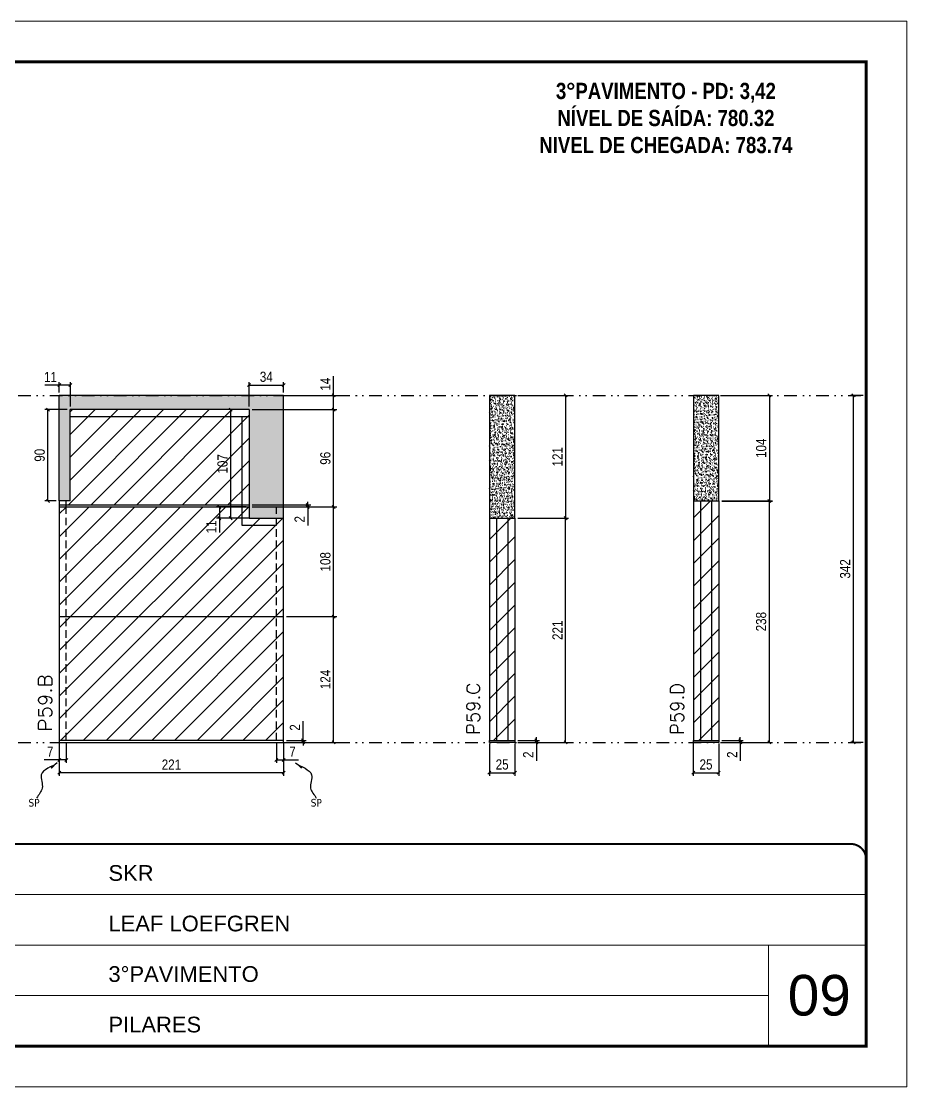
# Model space of a CAD drawing. Extents: x 14400 to 27878, y -21631 to 6985.
# Drawn here: x 15026 to 15898, y 3638 to 4688 of the extents above; entities that cross this region are included whole.
import ezdxf

# ---------------------------------------------------------------- set-up
doc = ezdxf.new("R2010")
doc.units = 0
for name, pattern in [('CONTINUO', [0]), ('DASHED', [0.75, 0.5, -0.25]), ('DIVIDE2', [0.625, 0.25, -0.125, 0, -0.125, 0, -0.125]), ('HIDDEN', [0.375, 0.25, -0.125])]:
    doc.linetypes.add(name, pattern=pattern)
for name, color, linetype, lineweight in [('CARIMBO', 255, 'Continuous', 9), ('Folhas', 255, 'Continuous', 9), ('Hachura', 251, 'Continuous', 9), ('SARRAFO DE PRESSAO', 251, 'DASHED', 9), ('Texto Seção', 7, 'Continuous', 15)]:
    doc.layers.add(name, color=color, linetype=linetype, lineweight=lineweight)
for name, color, linetype in [('COTA', 241, 'Continuous'), ('NOMENCLATURA', 7, 'Continuous'), ('Nível', 160, 'Continuous'), ('Painéis', 200, 'Continuous'), ('SARR_2.2x7', 40, 'Continuous'), ('Sarrafo de Pressão', 42, 'HIDDEN'), ('texto', 7, 'Continuous')]:
    doc.layers.add(name, color=color, linetype=linetype)
doc.styles.add('ARIAL', font='arial.ttf')
doc.styles.add('COTA TECNICA', font='techl___.ttf', dxfattribs={"height": 10})
doc.styles.add('COTA TECNICA-50', font='techl___.ttf', dxfattribs={"height": 10})
doc.styles.add('REGUA-120', font='ROMANS.shx', dxfattribs={"height": 15})
doc.styles.add('ROMANC', font='techb___.ttf', dxfattribs={"height": 2.5})
doc.styles.get("Standard").update_dxf_attribs({"font": 'arial.ttf'})
doc.dimstyles.new('COTA PAINEL-50', dxfattribs={"dimtxt": 10, "dimasz": 3, "dimexe": 3, "dimexo": 3, "dimgap": 3, "dimtad": 1, "dimdec": 1, "dimzin": 12, "dimdsep": 46, "dimtxsty": 'COTA TECNICA-50', "dimblk1": 'OBLIQUE', "dimblk2": 'OBLIQUE', "dimsah": 1, "dimcen": 0.9, "dimclrd": 4, "dimclre": 4, "dimclrt": 240, "dimadec": 1, "dimazin": 3, "dimtfac": 1, "dimtdec": 1, "dimtmove": 0, "dimatfit": 3, "dimfxl": 1, "dimtolj": 1, "dimtzin": 12, "dimarcsym": 0})
doc.dimstyles.new('PAINEL', dxfattribs={"dimtxt": 10, "dimasz": 3, "dimexe": 3, "dimexo": 3, "dimgap": 3, "dimtad": 1, "dimdec": 1, "dimzin": 12, "dimdsep": 46, "dimtxsty": 'COTA TECNICA', "dimblk1": 'OBLIQUE', "dimblk2": 'OBLIQUE', "dimsah": 1, "dimcen": 0.9, "dimclrd": 4, "dimclre": 4, "dimclrt": 240, "dimadec": 1, "dimazin": 3, "dimtfac": 1, "dimtdec": 1, "dimtmove": 0, "dimatfit": 3, "dimfxl": 1, "dimtolj": 1, "dimtzin": 12, "dimarcsym": 0})
doc.dimstyles.get("Standard").update_dxf_attribs({"dimtxt": 0.18, "dimasz": 0.18, "dimexe": 0.18, "dimexo": 0.0625, "dimgap": 0.09, "dimtad": 0, "dimtih": 1, "dimtoh": 1, "dimdec": 4, "dimzin": 0, "dimdsep": 46, "dimtxsty": 'Standard', "dimcen": 0.09, "dimadec": 0, "dimazin": 0, "dimtfac": 1, "dimtdec": 4, "dimtofl": 0, "dimtmove": 0, "dimatfit": 3, "dimfxl": 1, "dimtolj": 1, "dimtzin": 0, "dimarcsym": 0})

# ---------------------------------------------------------------- blocks, each defined once
blk = doc.blocks.new('9999999999')
at = {"color": 30, "linetype": 'CONTINUO'}
for p, q in [((98564.6, 34379.6), (99584, 34379.6)), ((98564.6, 34329.8), (99488, 34329.8)), ((99584, 34329.8), (99488, 34329.8)), ((99488, 34329.8), (99488, 34230.2)), ((98564.6, 34280), (99488, 34280))]:
    blk.add_line(p, q, dxfattribs=at)
at = {"color": 30, "linetype": 'CONTINUO', "const_width": 2}
blk.add_lwpolyline([(99584, 34230.2), (99584, 34414.4, 0.414214), (99569, 34429.4), (98229, 34429.4, 0.414214), (98214, 34414.4), (98214, 34245.2, 0.414214), (98229, 34230.2), (99584, 34230.2)], format="xyb", dxfattribs=at)
at = {"layer": 'Folhas'}
blk.add_lwpolyline([(98139, 34190.2), (99624, 34190.2), (99624, 35240.2), (98139, 35240.2)], close=True, dxfattribs=at)
at = {"layer": 'Folhas', "color": 30, "const_width": 3}
blk.add_lwpolyline([(98214, 34230.2), (99584, 34230.2), (99584, 35200.2), (98214, 35200.2)], close=True, dxfattribs=at)
at = {"color": 7, "linetype": 'Continuous', "ltscale": 5, "style": 'ARIAL'}
for s, height, p in [('SKR', 15.48, (98837.7, 34393.1)), ('LEAF LOEFGREN', 15.483, (98837.7, 34343.3)), ('3°PAVIMENTO', 15.483, (98837.7, 34293.5)), ('PILARES', 15.48, (98837.7, 34243.7))]:
    blk.add_text(s, height=height, dxfattribs=at).set_placement(p)
blk = doc.blocks.new('_Oblique')
at = {"color": 0, "linetype": 'ByBlock', "lineweight": -2}
blk.add_line((-0.5, -0.5), (0.5, 0.5), dxfattribs=at)
blk = doc.blocks.new('*D1545')
at = {"layer": 'COTA', "color": 4, "lineweight": -2, "transparency": 16777216}
for p, q in [((15487.5, 3975.9), (15487.5, 3944)), ((15512.5, 3975.9), (15512.5, 3944)), ((15487.5, 3947), (15512.5, 3947))]:
    blk.add_line(p, q, dxfattribs=at)
at = {"layer": 'Defpoints', "color": 0, "transparency": 16777216}
for p in [(15487.5, 3978.9), (15512.5, 3978.9), (15512.5, 3947)]:
    blk.add_point(p, dxfattribs=at)
at = {"layer": 'COTA', "color": 4, "lineweight": -2, "transparency": 16777216, "xscale": 3, "yscale": 3, "zscale": 3, "rotation": 180}
blk.add_blockref('_Oblique', (15487.5, 3947), dxfattribs=at)
at = {"layer": 'COTA', "color": 4, "lineweight": -2, "transparency": 16777216, "xscale": 3, "yscale": 3, "zscale": 3}
blk.add_blockref('_Oblique', (15512.5, 3947), dxfattribs=at)
at = {"layer": 'COTA', "color": 240, "transparency": 16777216, "insert": (15500, 3955.1), "char_height": 10, "attachment_point": 5, "style": 'COTA TECNICA'}
blk.add_mtext('\\A1;25', dxfattribs=at)
blk = doc.blocks.new('*D1546')
at = {"layer": 'COTA', "color": 4, "lineweight": -2, "transparency": 16777216}
for p, q in [((15533.7, 3978.9), (15533.7, 3981.9)), ((15515.5, 3978.9), (15536.7, 3978.9)), ((15515.5, 3976.9), (15536.7, 3976.9)), ((15533.7, 3978.9), (15533.7, 3976.9)), ((15533.7, 3976.9), (15533.7, 3958.7))]:
    blk.add_line(p, q, dxfattribs=at)
at = {"layer": 'Defpoints', "color": 0, "transparency": 16777216}
for p in [(15512.5, 3978.9), (15512.5, 3976.9), (15533.7, 3978.9)]:
    blk.add_point(p, dxfattribs=at)
at = {"layer": 'COTA', "color": 4, "lineweight": -2, "transparency": 16777216, "xscale": 3, "yscale": 3, "zscale": 3}
for p, rotation in [((15533.7, 3978.9), 270), ((15533.7, 3976.9), 90)]:
    blk.add_blockref('_Oblique', p, dxfattribs=dict(at, rotation=rotation))
at = {"layer": 'COTA', "color": 240, "transparency": 16777216, "insert": (15525.7, 3964.8), "char_height": 10, "attachment_point": 5, "rotation": 90, "style": 'COTA TECNICA-50'}
blk.add_mtext('\\A1;2', dxfattribs=at)
blk = doc.blocks.new('*D1547')
at = {"layer": 'COTA', "color": 4, "lineweight": -2, "transparency": 16777216}
for p, q in [((15515.5, 4197.9), (15565.5, 4197.9)), ((15562.5, 3976.9), (15562.5, 4197.9)), ((15515.5, 3976.9), (15565.5, 3976.9))]:
    blk.add_line(p, q, dxfattribs=at)
at = {"layer": 'Defpoints', "color": 0, "transparency": 16777216}
for p in [(15512.5, 4197.9), (15562.5, 4197.9), (15512.5, 3976.9)]:
    blk.add_point(p, dxfattribs=at)
at = {"layer": 'COTA', "color": 4, "lineweight": -2, "transparency": 16777216, "xscale": 3, "yscale": 3, "zscale": 3}
for p, rotation in [((15562.5, 4197.9), 90), ((15562.5, 3976.9), 270)]:
    blk.add_blockref('_Oblique', p, dxfattribs=dict(at, rotation=rotation))
at = {"layer": 'COTA', "color": 240, "transparency": 16777216, "insert": (15554.5, 4087.4), "char_height": 10, "attachment_point": 5, "rotation": 90, "style": 'COTA TECNICA-50'}
blk.add_mtext('\\A1;221', dxfattribs=at)
blk = doc.blocks.new('*D1548')
at = {"layer": 'COTA', "color": 4, "lineweight": -2, "transparency": 16777216}
for p, q in [((15063.7, 3975.9), (15063.7, 3944)), ((15284.7, 3975.9), (15284.7, 3944)), ((15284.7, 3947), (15063.7, 3947))]:
    blk.add_line(p, q, dxfattribs=at)
at = {"layer": 'Defpoints', "color": 0, "transparency": 16777216}
for p in [(15063.7, 3978.9), (15284.7, 3978.9), (15063.7, 3947)]:
    blk.add_point(p, dxfattribs=at)
at = {"layer": 'COTA', "color": 4, "lineweight": -2, "transparency": 16777216, "xscale": 3, "yscale": 3, "zscale": 3, "rotation": 180}
blk.add_blockref('_Oblique', (15063.7, 3947), dxfattribs=at)
at = {"layer": 'COTA', "color": 4, "lineweight": -2, "transparency": 16777216, "xscale": 3, "yscale": 3, "zscale": 3}
blk.add_blockref('_Oblique', (15284.7, 3947), dxfattribs=at)
at = {"layer": 'COTA', "color": 240, "transparency": 16777216, "insert": (15174.2, 3955), "char_height": 10, "attachment_point": 5, "style": 'COTA TECNICA'}
blk.add_mtext('\\A1;221', dxfattribs=at)
blk = doc.blocks.new('*D1549')
at = {"layer": 'COTA', "color": 4, "lineweight": -2, "transparency": 16777216}
for p, q in [((15277.7, 3975.9), (15277.7, 3956.6)), ((15284.7, 3973.9), (15284.7, 3956.6)), ((15277.7, 3959.6), (15284.7, 3959.6)), ((15284.7, 3959.6), (15299.4, 3959.6))]:
    blk.add_line(p, q, dxfattribs=at)
at = {"layer": 'Defpoints', "color": 0, "transparency": 16777216}
for p in [(15277.7, 3978.9), (15284.7, 3976.9), (15284.7, 3959.6)]:
    blk.add_point(p, dxfattribs=at)
at = {"layer": 'COTA', "color": 4, "lineweight": -2, "transparency": 16777216, "xscale": 3, "yscale": 3, "zscale": 3, "rotation": 180}
blk.add_blockref('_Oblique', (15277.7, 3959.6), dxfattribs=at)
at = {"layer": 'COTA', "color": 4, "lineweight": -2, "transparency": 16777216, "xscale": 3, "yscale": 3, "zscale": 3}
blk.add_blockref('_Oblique', (15284.7, 3959.6), dxfattribs=at)
at = {"layer": 'COTA', "color": 240, "transparency": 16777216, "insert": (15293.5, 3967.7), "char_height": 10, "attachment_point": 5, "style": 'COTA TECNICA-50'}
blk.add_mtext('\\A1;7', dxfattribs=at)
blk = doc.blocks.new('*D1550')
at = {"layer": 'COTA', "color": 4, "lineweight": -2, "transparency": 16777216}
for p, q in [((15063.7, 3973.9), (15063.7, 3956.6)), ((15070.7, 3975.9), (15070.7, 3956.6)), ((15063.7, 3959.6), (15048.9, 3959.6)), ((15070.7, 3959.6), (15063.7, 3959.6))]:
    blk.add_line(p, q, dxfattribs=at)
at = {"layer": 'Defpoints', "color": 0, "transparency": 16777216}
for p in [(15063.7, 3976.9), (15070.7, 3978.9), (15063.7, 3959.6)]:
    blk.add_point(p, dxfattribs=at)
at = {"layer": 'COTA', "color": 4, "lineweight": -2, "transparency": 16777216, "xscale": 3, "yscale": 3, "zscale": 3, "rotation": 180}
blk.add_blockref('_Oblique', (15063.7, 3959.6), dxfattribs=at)
at = {"layer": 'COTA', "color": 4, "lineweight": -2, "transparency": 16777216, "xscale": 3, "yscale": 3, "zscale": 3}
blk.add_blockref('_Oblique', (15070.7, 3959.6), dxfattribs=at)
at = {"layer": 'COTA', "color": 240, "transparency": 16777216, "insert": (15054.8, 3967.7), "char_height": 10, "attachment_point": 5, "style": 'COTA TECNICA-50'}
blk.add_mtext('\\A1;7', dxfattribs=at)
blk = doc.blocks.new('*D1551')
at = {"layer": 'COTA', "color": 4, "lineweight": -2, "transparency": 16777216}
for p, q in [((15303.9, 3978.9), (15303.9, 3997.7)), ((15287.7, 3978.9), (15306.9, 3978.9)), ((15287.7, 3976.9), (15306.9, 3976.9)), ((15303.9, 3976.9), (15303.9, 3978.9)), ((15303.9, 3976.9), (15303.9, 3973.9))]:
    blk.add_line(p, q, dxfattribs=at)
at = {"layer": 'Defpoints', "color": 0, "transparency": 16777216}
for p in [(15284.7, 3978.9), (15284.7, 3976.9), (15303.9, 3976.9)]:
    blk.add_point(p, dxfattribs=at)
at = {"layer": 'COTA', "color": 4, "lineweight": -2, "transparency": 16777216, "xscale": 3, "yscale": 3, "zscale": 3}
for p, rotation in [((15303.9, 3978.9), 270), ((15303.9, 3976.9), 90)]:
    blk.add_blockref('_Oblique', p, dxfattribs=dict(at, rotation=rotation))
at = {"layer": 'COTA', "color": 240, "transparency": 16777216, "insert": (15295.9, 3991.6), "char_height": 10, "attachment_point": 5, "rotation": 90, "style": 'COTA TECNICA-50'}
blk.add_mtext('\\A1;2', dxfattribs=at)
blk = doc.blocks.new('*D1552')
at = {"layer": 'COTA', "color": 4, "lineweight": -2, "transparency": 16777216}
for p, q in [((15253.7, 4208.9), (15337, 4208.9)), ((15334, 4100.9), (15334, 4208.9)), ((15287.7, 4100.9), (15337, 4100.9))]:
    blk.add_line(p, q, dxfattribs=at)
at = {"layer": 'Defpoints', "color": 0, "transparency": 16777216}
for p in [(15250.7, 4208.9), (15334, 4208.9), (15284.7, 4100.9)]:
    blk.add_point(p, dxfattribs=at)
at = {"layer": 'COTA', "color": 4, "lineweight": -2, "transparency": 16777216, "xscale": 3, "yscale": 3, "zscale": 3}
for p, rotation in [((15334, 4208.9), 90), ((15334, 4100.9), 270)]:
    blk.add_blockref('_Oblique', p, dxfattribs=dict(at, rotation=rotation))
at = {"layer": 'COTA', "color": 240, "transparency": 16777216, "insert": (15325.9, 4154.9), "char_height": 10, "attachment_point": 5, "rotation": 90, "style": 'COTA TECNICA-50'}
blk.add_mtext('\\A1;108', dxfattribs=at)
blk = doc.blocks.new('*D1555')
at = {"layer": 'COTA', "color": 4, "linetype": 'ByBlock', "lineweight": -2, "transparency": 16777216}
for p, q in [((15287.7, 4100.9), (15337, 4100.9)), ((15334, 3976.9), (15334, 4100.9)), ((15287.7, 3976.9), (15337, 3976.9))]:
    blk.add_line(p, q, dxfattribs=at)
at = {"layer": 'Defpoints', "color": 0, "linetype": 'ByBlock', "transparency": 16777216}
for p in [(15284.7, 4100.9), (15334, 4100.9), (15284.7, 3976.9)]:
    blk.add_point(p, dxfattribs=at)
at = {"layer": 'COTA', "color": 4, "linetype": 'ByBlock', "lineweight": -2, "transparency": 16777216, "xscale": 3, "yscale": 3, "zscale": 3}
for p, rotation in [((15334, 4100.9), 90), ((15334, 3976.9), 270)]:
    blk.add_blockref('_Oblique', p, dxfattribs=dict(at, rotation=rotation))
at = {"layer": 'COTA', "color": 240, "linetype": 'ByBlock', "transparency": 16777216, "insert": (15325.9, 4038.9), "char_height": 10, "attachment_point": 5, "rotation": 90, "style": 'COTA TECNICA'}
blk.add_mtext('\\A1;124', dxfattribs=at)
blk = doc.blocks.new('*D1556')
at = {"layer": 'COTA', "color": 4, "linetype": 'ByBlock', "lineweight": -2, "transparency": 16777216}
for p, q in [((15287.7, 4100.9), (15337, 4100.9)), ((15334, 3976.9), (15334, 4100.9)), ((15287.7, 3976.9), (15337, 3976.9))]:
    blk.add_line(p, q, dxfattribs=at)
at = {"layer": 'Defpoints', "color": 0, "linetype": 'ByBlock', "transparency": 16777216}
for p in [(15284.7, 4100.9), (15334, 4100.9), (15284.7, 3976.9)]:
    blk.add_point(p, dxfattribs=at)
at = {"layer": 'COTA', "color": 4, "linetype": 'ByBlock', "lineweight": -2, "transparency": 16777216, "xscale": 3, "yscale": 3, "zscale": 3}
for p, rotation in [((15334, 4100.9), 90), ((15334, 3976.9), 270)]:
    blk.add_blockref('_Oblique', p, dxfattribs=dict(at, rotation=rotation))
at = {"layer": 'COTA', "color": 240, "linetype": 'ByBlock', "transparency": 16777216, "insert": (15325.9, 4038.9), "char_height": 10, "attachment_point": 5, "rotation": 90, "style": 'COTA TECNICA'}
blk.add_mtext('\\A1;124', dxfattribs=at)
blk = doc.blocks.new('*D1557')
at = {"layer": 'COTA', "color": 4, "lineweight": -2, "transparency": 16777216}
for p, q in [((15515.5, 4318.9), (15565.5, 4318.9)), ((15562.5, 4318.9), (15562.5, 4197.9)), ((15515.5, 4197.9), (15565.5, 4197.9))]:
    blk.add_line(p, q, dxfattribs=at)
at = {"layer": 'Defpoints', "color": 0, "transparency": 16777216}
for p in [(15512.5, 4318.9), (15512.5, 4197.9), (15562.5, 4197.9)]:
    blk.add_point(p, dxfattribs=at)
at = {"layer": 'COTA', "color": 4, "lineweight": -2, "transparency": 16777216, "xscale": 3, "yscale": 3, "zscale": 3}
for p, rotation in [((15562.5, 4318.9), 90), ((15562.5, 4197.9), 270)]:
    blk.add_blockref('_Oblique', p, dxfattribs=dict(at, rotation=rotation))
at = {"layer": 'COTA', "color": 240, "transparency": 16777216, "insert": (15554.5, 4258.4), "char_height": 10, "attachment_point": 5, "rotation": 90, "style": 'COTA TECNICA'}
blk.add_mtext('\\A1;121', dxfattribs=at)
blk = doc.blocks.new('*D1645')
at = {"layer": 'COTA', "color": 4, "lineweight": -2, "transparency": 16777216}
for p, q in [((15688.3, 3975.9), (15688.3, 3944)), ((15713.3, 3975.9), (15713.3, 3944)), ((15688.3, 3947), (15713.3, 3947))]:
    blk.add_line(p, q, dxfattribs=at)
at = {"layer": 'Defpoints', "color": 0, "transparency": 16777216}
for p in [(15688.3, 3978.9), (15713.3, 3978.9), (15713.3, 3947)]:
    blk.add_point(p, dxfattribs=at)
at = {"layer": 'COTA', "color": 4, "lineweight": -2, "transparency": 16777216, "xscale": 3, "yscale": 3, "zscale": 3, "rotation": 180}
blk.add_blockref('_Oblique', (15688.3, 3947), dxfattribs=at)
at = {"layer": 'COTA', "color": 4, "lineweight": -2, "transparency": 16777216, "xscale": 3, "yscale": 3, "zscale": 3}
blk.add_blockref('_Oblique', (15713.3, 3947), dxfattribs=at)
at = {"layer": 'COTA', "color": 240, "transparency": 16777216, "insert": (15700.8, 3955.1), "char_height": 10, "attachment_point": 5, "style": 'COTA TECNICA'}
blk.add_mtext('\\A1;25', dxfattribs=at)
blk = doc.blocks.new('*D1646')
at = {"layer": 'COTA', "color": 4, "lineweight": -2, "transparency": 16777216}
for p, q in [((15734.5, 3978.9), (15734.5, 3981.9)), ((15716.3, 3978.9), (15737.5, 3978.9)), ((15716.3, 3976.9), (15737.5, 3976.9)), ((15734.5, 3978.9), (15734.5, 3976.9)), ((15734.5, 3976.9), (15734.5, 3958.7))]:
    blk.add_line(p, q, dxfattribs=at)
at = {"layer": 'Defpoints', "color": 0, "transparency": 16777216}
for p in [(15713.3, 3978.9), (15713.3, 3976.9), (15734.5, 3978.9)]:
    blk.add_point(p, dxfattribs=at)
at = {"layer": 'COTA', "color": 4, "lineweight": -2, "transparency": 16777216, "xscale": 3, "yscale": 3, "zscale": 3}
for p, rotation in [((15734.5, 3978.9), 270), ((15734.5, 3976.9), 90)]:
    blk.add_blockref('_Oblique', p, dxfattribs=dict(at, rotation=rotation))
at = {"layer": 'COTA', "color": 240, "transparency": 16777216, "insert": (15726.5, 3964.8), "char_height": 10, "attachment_point": 5, "rotation": 90, "style": 'COTA TECNICA-50'}
blk.add_mtext('\\A1;2', dxfattribs=at)
blk = doc.blocks.new('*D1647')
at = {"layer": 'COTA', "color": 4, "lineweight": -2, "transparency": 16777216}
for p, q in [((15716.3, 4214.9), (15766.3, 4214.9)), ((15763.3, 3976.9), (15763.3, 4214.9)), ((15716.3, 3976.9), (15766.3, 3976.9))]:
    blk.add_line(p, q, dxfattribs=at)
at = {"layer": 'Defpoints', "color": 0, "transparency": 16777216}
for p in [(15713.3, 4214.9), (15763.3, 4214.9), (15713.3, 3976.9)]:
    blk.add_point(p, dxfattribs=at)
at = {"layer": 'COTA', "color": 4, "lineweight": -2, "transparency": 16777216, "xscale": 3, "yscale": 3, "zscale": 3}
for p, rotation in [((15763.3, 4214.9), 90), ((15763.3, 3976.9), 270)]:
    blk.add_blockref('_Oblique', p, dxfattribs=dict(at, rotation=rotation))
at = {"layer": 'COTA', "color": 240, "transparency": 16777216, "insert": (15755.1, 4095.9), "char_height": 10, "attachment_point": 5, "rotation": 90, "style": 'COTA TECNICA-50'}
blk.add_mtext('\\A1;238', dxfattribs=at)
blk = doc.blocks.new('*D1648')
at = {"layer": 'COTA', "color": 4, "lineweight": -2, "transparency": 16777216}
for p, q in [((15716.3, 4318.9), (15766.3, 4318.9)), ((15763.3, 4318.9), (15763.3, 4214.8)), ((15716.3, 4214.8), (15766.3, 4214.8))]:
    blk.add_line(p, q, dxfattribs=at)
at = {"layer": 'Defpoints', "color": 0, "transparency": 16777216}
for p in [(15713.3, 4318.9), (15713.3, 4214.8), (15763.3, 4214.8)]:
    blk.add_point(p, dxfattribs=at)
at = {"layer": 'COTA', "color": 4, "lineweight": -2, "transparency": 16777216, "xscale": 3, "yscale": 3, "zscale": 3}
for p, rotation in [((15763.3, 4318.9), 90), ((15763.3, 4214.8), 270)]:
    blk.add_blockref('_Oblique', p, dxfattribs=dict(at, rotation=rotation))
at = {"layer": 'COTA', "color": 240, "transparency": 16777216, "insert": (15755.2, 4266.8), "char_height": 10, "attachment_point": 5, "rotation": 90, "style": 'COTA TECNICA'}
blk.add_mtext('\\A1;104', dxfattribs=at)
blk = doc.blocks.new('*D1851')
at = {"layer": 'COTA', "color": 4, "lineweight": -2, "transparency": 16777216}
for p, q in [((15855.5, 4318.9), (15843.1, 4318.9)), ((15846.1, 3976.9), (15846.1, 4318.9)), ((15855.5, 3976.9), (15843.1, 3976.9))]:
    blk.add_line(p, q, dxfattribs=at)
at = {"layer": 'Defpoints', "color": 0, "transparency": 16777216}
for p in [(15846.1, 4318.9), (15858.5, 4318.9), (15858.5, 3976.9)]:
    blk.add_point(p, dxfattribs=at)
at = {"layer": 'COTA', "color": 4, "lineweight": -2, "transparency": 16777216, "xscale": 3, "yscale": 3, "zscale": 3}
for p, rotation in [((15846.1, 4318.9), 90), ((15846.1, 3976.9), 270)]:
    blk.add_blockref('_Oblique', p, dxfattribs=dict(at, rotation=rotation))
at = {"layer": 'COTA', "color": 240, "transparency": 16777216, "insert": (15837.9, 4147.9), "char_height": 10, "attachment_point": 5, "rotation": 90, "style": 'COTA TECNICA'}
blk.add_mtext('\\A1;342', dxfattribs=at)
blk = doc.blocks.new('*D1859')
at = {"layer": 'COTA', "color": 4, "lineweight": -2, "transparency": 16777216}
for p, q in [((15250.7, 4307.9), (15250.7, 4332)), ((15250.7, 4329), (15284.7, 4329)), ((15284.7, 4321.9), (15284.7, 4332))]:
    blk.add_line(p, q, dxfattribs=at)
at = {"layer": 'Defpoints', "color": 0, "transparency": 16777216}
for p in [(15284.7, 4329), (15284.7, 4318.9), (15250.7, 4304.9)]:
    blk.add_point(p, dxfattribs=at)
at = {"layer": 'COTA', "color": 4, "lineweight": -2, "transparency": 16777216, "xscale": 3, "yscale": 3, "zscale": 3, "rotation": 180}
blk.add_blockref('_Oblique', (15250.7, 4329), dxfattribs=at)
at = {"layer": 'COTA', "color": 4, "lineweight": -2, "transparency": 16777216, "xscale": 3, "yscale": 3, "zscale": 3}
blk.add_blockref('_Oblique', (15284.7, 4329), dxfattribs=at)
at = {"layer": 'COTA', "color": 240, "transparency": 16777216, "insert": (15267.7, 4337.2), "char_height": 10, "attachment_point": 5, "style": 'COTA TECNICA'}
blk.add_mtext('\\A1;34', dxfattribs=at)
blk = doc.blocks.new('*D1858')
at = {"layer": 'COTA', "color": 4, "lineweight": -2, "transparency": 16777216}
for p, q in [((15063.7, 4329), (15049.6, 4329)), ((15063.7, 4321.9), (15063.7, 4332)), ((15074.7, 4329), (15063.7, 4329)), ((15074.7, 4307.9), (15074.7, 4332))]:
    blk.add_line(p, q, dxfattribs=at)
at = {"layer": 'Defpoints', "color": 0, "transparency": 16777216}
for p in [(15063.7, 4329), (15063.7, 4318.9), (15074.7, 4304.9)]:
    blk.add_point(p, dxfattribs=at)
at = {"layer": 'COTA', "color": 4, "lineweight": -2, "transparency": 16777216, "xscale": 3, "yscale": 3, "zscale": 3, "rotation": 180}
blk.add_blockref('_Oblique', (15063.7, 4329), dxfattribs=at)
at = {"layer": 'COTA', "color": 4, "lineweight": -2, "transparency": 16777216, "xscale": 3, "yscale": 3, "zscale": 3}
blk.add_blockref('_Oblique', (15074.7, 4329), dxfattribs=at)
at = {"layer": 'COTA', "color": 240, "transparency": 16777216, "insert": (15055.1, 4337), "char_height": 10, "attachment_point": 5, "style": 'COTA TECNICA'}
blk.add_mtext('\\A1;11', dxfattribs=at)
blk = doc.blocks.new('*D1860')
at = {"layer": 'COTA', "color": 4, "lineweight": -2, "transparency": 16777216}
for p, q in [((15240.7, 4304.9), (15229.7, 4304.9)), ((15232.7, 4197.9), (15232.7, 4304.9)), ((15240.7, 4197.9), (15229.7, 4197.9))]:
    blk.add_line(p, q, dxfattribs=at)
at = {"layer": 'Defpoints', "color": 0, "transparency": 16777216}
for p in [(15232.7, 4304.9), (15243.7, 4304.9), (15243.7, 4197.9)]:
    blk.add_point(p, dxfattribs=at)
at = {"layer": 'COTA', "color": 4, "lineweight": -2, "transparency": 16777216, "xscale": 3, "yscale": 3, "zscale": 3}
for p, rotation in [((15232.7, 4304.9), 90), ((15232.7, 4197.9), 270)]:
    blk.add_blockref('_Oblique', p, dxfattribs=dict(at, rotation=rotation))
at = {"layer": 'COTA', "color": 240, "transparency": 16777216, "insert": (15224.6, 4251.4), "char_height": 10, "attachment_point": 5, "rotation": 90, "style": 'COTA TECNICA'}
blk.add_mtext('\\A1;107', dxfattribs=at)
blk = doc.blocks.new('*D1861')
at = {"layer": 'COTA', "color": 4, "lineweight": -2, "transparency": 16777216}
for p, q in [((15253.7, 4304.9), (15337, 4304.9)), ((15334, 4208.9), (15334, 4304.9)), ((15253.7, 4208.9), (15337, 4208.9))]:
    blk.add_line(p, q, dxfattribs=at)
at = {"layer": 'Defpoints', "color": 0, "transparency": 16777216}
for p in [(15250.7, 4304.9), (15334, 4304.9), (15250.7, 4208.9)]:
    blk.add_point(p, dxfattribs=at)
at = {"layer": 'COTA', "color": 4, "lineweight": -2, "transparency": 16777216, "xscale": 3, "yscale": 3, "zscale": 3}
for p, rotation in [((15334, 4304.9), 90), ((15334, 4208.9), 270)]:
    blk.add_blockref('_Oblique', p, dxfattribs=dict(at, rotation=rotation))
at = {"layer": 'COTA', "color": 240, "transparency": 16777216, "insert": (15325.9, 4256.9), "char_height": 10, "attachment_point": 5, "rotation": 90, "style": 'COTA TECNICA'}
blk.add_mtext('\\A1;96', dxfattribs=at)
blk = doc.blocks.new('*D1862')
at = {"layer": 'COTA', "color": 4, "lineweight": -2, "transparency": 16777216}
for p, q in [((15334, 4318.9), (15334, 4338)), ((15287.7, 4318.9), (15337, 4318.9)), ((15334, 4304.9), (15334, 4318.9)), ((15253.7, 4304.9), (15337, 4304.9))]:
    blk.add_line(p, q, dxfattribs=at)
at = {"layer": 'Defpoints', "color": 0, "transparency": 16777216}
for p in [(15284.7, 4318.9), (15334, 4318.9), (15250.7, 4304.9)]:
    blk.add_point(p, dxfattribs=at)
at = {"layer": 'COTA', "color": 4, "lineweight": -2, "transparency": 16777216, "xscale": 3, "yscale": 3, "zscale": 3}
for p, rotation in [((15334, 4318.9), 90), ((15334, 4304.9), 270)]:
    blk.add_blockref('_Oblique', p, dxfattribs=dict(at, rotation=rotation))
at = {"layer": 'COTA', "color": 240, "transparency": 16777216, "insert": (15325.9, 4329.9), "char_height": 10, "attachment_point": 5, "rotation": 90, "style": 'COTA TECNICA'}
blk.add_mtext('\\A1;14', dxfattribs=at)
blk = doc.blocks.new('*D1863')
at = {"layer": 'COTA', "color": 4, "lineweight": -2, "transparency": 16777216}
for p, q in [((15071.7, 4304.9), (15049.6, 4304.9)), ((15052.6, 4214.9), (15052.6, 4304.9)), ((15060.7, 4214.9), (15049.6, 4214.9))]:
    blk.add_line(p, q, dxfattribs=at)
at = {"layer": 'Defpoints', "color": 0, "transparency": 16777216}
for p in [(15052.6, 4304.9), (15074.7, 4304.9), (15063.7, 4214.9)]:
    blk.add_point(p, dxfattribs=at)
at = {"layer": 'COTA', "color": 4, "lineweight": -2, "transparency": 16777216, "xscale": 3, "yscale": 3, "zscale": 3}
for p, rotation in [((15052.6, 4304.9), 90), ((15052.6, 4214.9), 270)]:
    blk.add_blockref('_Oblique', p, dxfattribs=dict(at, rotation=rotation))
at = {"layer": 'COTA', "color": 240, "transparency": 16777216, "insert": (15044.5, 4259.9), "char_height": 10, "attachment_point": 5, "rotation": 90, "style": 'COTA TECNICA'}
blk.add_mtext('\\A1;90', dxfattribs=at)
blk = doc.blocks.new('*D2253')
at = {"layer": 'COTA', "color": 4, "lineweight": -2, "transparency": 16777216}
for p, q in [((15253.7, 4210.9), (15311.5, 4210.9)), ((15308.5, 4210.9), (15308.5, 4213.9)), ((15308.5, 4210.9), (15308.5, 4208.9)), ((15253.7, 4208.9), (15311.5, 4208.9)), ((15308.5, 4208.9), (15308.5, 4190.7))]:
    blk.add_line(p, q, dxfattribs=at)
at = {"layer": 'Defpoints', "color": 0, "transparency": 16777216}
for p in [(15250.7, 4210.9), (15250.7, 4208.9), (15308.5, 4208.9)]:
    blk.add_point(p, dxfattribs=at)
at = {"layer": 'COTA', "color": 4, "lineweight": -2, "transparency": 16777216, "xscale": 3, "yscale": 3, "zscale": 3}
for p, rotation in [((15308.5, 4210.9), 270), ((15308.5, 4208.9), 90)]:
    blk.add_blockref('_Oblique', p, dxfattribs=dict(at, rotation=rotation))
at = {"layer": 'COTA', "color": 240, "transparency": 16777216, "insert": (15300.5, 4196.8), "char_height": 10, "attachment_point": 5, "rotation": 90, "style": 'COTA TECNICA'}
blk.add_mtext('\\A1;2', dxfattribs=at)
blk = doc.blocks.new('*D2254')
at = {"layer": 'COTA', "color": 4, "lineweight": -2, "transparency": 16777216}
for p, q in [((15247.7, 4208.9), (15218.5, 4208.9)), ((15221.5, 4208.9), (15221.5, 4197.9)), ((15247.7, 4197.9), (15218.5, 4197.9)), ((15221.5, 4197.9), (15221.5, 4183.8))]:
    blk.add_line(p, q, dxfattribs=at)
at = {"layer": 'Defpoints', "color": 0, "transparency": 16777216}
for p in [(15250.7, 4208.9), (15221.5, 4197.9), (15250.7, 4197.9)]:
    blk.add_point(p, dxfattribs=at)
at = {"layer": 'COTA', "color": 4, "lineweight": -2, "transparency": 16777216, "xscale": 3, "yscale": 3, "zscale": 3}
for p, rotation in [((15221.5, 4208.9), 90), ((15221.5, 4197.9), 270)]:
    blk.add_blockref('_Oblique', p, dxfattribs=dict(at, rotation=rotation))
at = {"layer": 'COTA', "color": 240, "transparency": 16777216, "insert": (15213.5, 4189.3), "char_height": 10, "attachment_point": 5, "rotation": 90, "style": 'COTA TECNICA'}
blk.add_mtext('\\A1;11', dxfattribs=at)

msp = doc.modelspace()

# ---------------------------------------------------------------- hatches: boundary and pattern name
at = {"layer": 'COTA'}
h = msp.add_hatch(dxfattribs=at)
h.set_pattern_fill('AR-CONC', color=256, scale=0.03)
h.set_pattern_definition([(50, (-1184.8577, 2), (5.4655401, -0.4781726), [0.5715, -6.2865]), (355, (-1184.8577, 2), (-1.0573026, 5.7317054), [0.4572, -5.0292175]), (100.451445, (-1184.402, 1.96), (4.4082374, 5.2535326), [0.4857003, -5.3427073]), (46.1842, (-1184.8577, 3.524), (8.1323712, -1.2612698), [0.85725, -9.42975]), (96.63556, (-1184.18, 3.419), (7.122124, 7.4227837), [0.7285507, -8.0140682]), (351.18415, (-1184.858, 3.524), (7.122124, 7.4227837), [0.685799, -7.543792]), (21, (-1184.0957, 3.143), (4.5484317, -3.067956), [0.5715, -6.2865]), (326, (-1184.0957, 3.143), (1.8540609, 5.525639), [0.4572, -5.0292]), (71.451445, (-1183.7166, 2.8873), (6.4024926, 2.457683), [0.4857003, -5.3426981]), (37.5, (-1184.8577, 2), (0.0926581, 2.53665117), [0, -4.96824, 0, -5.1054, 0, -5.04825]), (7.5, (-1184.8577, 2), (2.00458988, 3.00541724), [0, -2.91084, 0, -4.85394, 0, -1.92405]), (327.5, (-1186.557, 2), (4.06771786, -0.17186232), [0, -1.905, 0, -5.9436, 0, -7.8867]), (317.5, (-1187.319, 2), (4.44387544, 0.7627947), [0, -2.4765, 0, -3.94716, 0, -5.6007])])
h.paths.add_polyline_path([(15250.65, 4197.86), (15284.65, 4197.86), (15284.65, 4318.86), (15063.65, 4318.86), (15063.65, 4214.86), (15074.65, 4214.86), (15074.65, 4304.86), (15250.65, 4304.86)])
h = msp.add_hatch(dxfattribs=at)
h.set_pattern_fill('AR-CONC', color=256, scale=0.03)
h.set_pattern_definition([(50, (-130.563, -18), (5.4655401, -0.4781726), [0.5715, -6.2865]), (355, (-130.563, -18), (-1.0573026, 5.7317054), [0.4572, -5.0292175]), (100.451445, (-130.1074, -18.04), (4.4082374, 5.2535326), [0.4857003, -5.3427073]), (46.1842, (-130.563, -16.476), (8.1323712, -1.2612698), [0.85725, -9.42975]), (96.63556, (-129.885, -16.581), (7.122124, 7.4227837), [0.7285507, -8.0140682]), (351.18415, (-130.563, -16.476), (7.122124, 7.4227837), [0.685799, -7.543792]), (21, (-129.801, -16.857), (4.5484317, -3.067956), [0.5715, -6.2865]), (326, (-129.801, -16.857), (1.8540609, 5.525639), [0.4572, -5.0292]), (71.451445, (-129.422, -17.1127), (6.4024926, 2.457683), [0.4857003, -5.3426981]), (37.5, (-130.5628, -18), (0.0926581, 2.53665117), [0, -4.96824, 0, -5.1054, 0, -5.04825]), (7.5, (-130.5628, -18), (2.00458988, 3.00541724), [0, -2.91084, 0, -4.85394, 0, -1.92405]), (327.5, (-132.262, -18), (4.06771786, -0.17186232), [0, -1.905, 0, -5.9436, 0, -7.8867]), (317.5, (-133.024, -18), (4.44387544, 0.7627947), [0, -2.4765, 0, -3.94716, 0, -5.6007])])
h.paths.add_polyline_path([(15512.53, 4318.86), (15487.53, 4318.86), (15487.53, 4197.86), (15512.53, 4197.86)])
h = msp.add_hatch(dxfattribs=at)
h.set_pattern_fill('AR-CONC', color=256, scale=0.03)
h.set_pattern_definition([(50, (70.255, -48), (5.4655401, -0.4781726), [0.5715, -6.2865]), (355, (70.255, -48), (-1.0573026, 5.7317054), [0.4572, -5.0292175]), (100.451445, (70.7103, -48.04), (4.4082374, 5.2535326), [0.4857003, -5.3427073]), (46.1842, (70.255, -46.476), (8.1323712, -1.2612698), [0.85725, -9.42975]), (96.63556, (70.9325, -46.581), (7.122124, 7.4227837), [0.7285507, -8.0140682]), (351.18415, (70.255, -46.476), (7.122124, 7.4227837), [0.685799, -7.543792]), (21, (71.017, -46.857), (4.5484317, -3.067956), [0.5715, -6.2865]), (326, (71.017, -46.857), (1.8540609, 5.525639), [0.4572, -5.0292]), (71.451445, (71.396, -47.1127), (6.4024926, 2.457683), [0.4857003, -5.3426981]), (37.5, (70.2548, -48), (0.0926581, 2.53665117), [0, -4.96824, 0, -5.1054, 0, -5.04825]), (7.5, (70.2548, -48), (2.00458988, 3.00541724), [0, -2.91084, 0, -4.85394, 0, -1.92405]), (327.5, (68.5556, -48), (4.06771786, -0.17186232), [0, -1.905, 0, -5.9436, 0, -7.8867]), (317.5, (67.7936, -48), (4.44387544, 0.7627947), [0, -2.4765, 0, -3.94716, 0, -5.6007])])
h.paths.add_polyline_path([(15713.35, 4318.86), (15688.35, 4318.86), (15688.35, 4214.84), (15713.35, 4214.84)])
at = {"layer": 'Hachura'}
h = msp.add_hatch(dxfattribs=at)
h.set_pattern_fill('ANSI31', color=256, scale=5)
h.set_pattern_definition([(45, (-1598.5, 0), (-11.22532, 11.22532), [])])
h.paths.add_polyline_path([(14860.01, 4304.86), (14684.01, 4304.86), (14684.01, 4254.86), (14650.01, 4254.86), (14650.01, 4206.86), (14871.01, 4206.86), (14871.01, 4214.86), (14860.01, 4214.86)])
h.paths.add_polyline_path([(14871.01, 4204.86), (14650.01, 4204.86), (14650.01, 4100.86), (14871.01, 4100.86)])
h.paths.add_polyline_path([(14871.01, 4100.86), (14650.01, 4100.86), (14650.01, 3978.86), (14871.01, 3978.86)])
h.paths.add_polyline_path([(15284.65, 4100.86), (15063.65, 4100.86), (15063.65, 3978.86), (15284.65, 3978.86)])
h.paths.add_polyline_path([(15284.65, 4197.86), (15250.65, 4197.86), (15250.65, 4208.86), (15063.65, 4208.86), (15063.65, 4100.86), (15284.65, 4100.86)])
h.paths.add_polyline_path([(15250.65, 4304.86), (15074.65, 4304.86), (15074.65, 4214.86), (15063.65, 4214.86), (15063.65, 4210.86), (15250.65, 4210.86)])
h.paths.add_polyline_path([(15512.53, 4197.88), (15487.53, 4197.88), (15487.53, 3978.86), (15512.53, 3978.86)])
h.paths.add_polyline_path([(15713.35, 4214.86), (15688.35, 4214.86), (15688.35, 3978.86), (15713.35, 3978.86)])

# ---------------------------------------------------------------- linework, layer by layer
at = {"layer": 'COTA'}
for p, q in [((15284.65, 4318.86), (15063.65, 4318.86)), ((15063.65, 4214.86), (15063.65, 4318.86)), ((15284.65, 4197.86), (15284.65, 4318.86)), ((15250.65, 4197.86), (15243.65, 4197.86)), ((15243.65, 4197.86), (15243.65, 4190.86))]:
    msp.add_line(p, q, dxfattribs=at)
for points in [[(15487.53, 4197.86), (15512.53, 4197.86), (15512.53, 4318.86), (15487.53, 4318.86)], [(15688.35, 4214.84), (15713.35, 4214.84), (15713.35, 4318.86), (15688.35, 4318.86)]]:
    msp.add_lwpolyline(points, close=True, dxfattribs=at)
at = {"layer": 'Nível', "color": 4, "linetype": 'DIVIDE2', "ltscale": 50}
for p, q in [((14488.47, 4318.86), (15858.47, 4318.86)), ((14488.47, 3976.86), (15858.47, 3976.86))]:
    msp.add_line(p, q, dxfattribs=at)
at = {"layer": 'Painéis'}
for p, q in [((15250.65, 4304.86), (15074.65, 4304.86)), ((15074.65, 4214.86), (15074.65, 4304.86)), ((15250.65, 4304.86), (15250.65, 4197.86)), ((15063.65, 4214.86), (15063.65, 3978.86)), ((15074.65, 4214.86), (15063.65, 4214.86)), ((15250.65, 4210.86), (15063.65, 4210.86)), ((15688.35, 4214.86), (15713.35, 4214.86)), ((15688.35, 4214.84), (15688.35, 3978.86)), ((15713.35, 4214.84), (15713.35, 3978.86)), ((15250.65, 4208.86), (15063.65, 4208.86)), ((15250.65, 4197.86), (15284.65, 4197.86)), ((15284.65, 3978.86), (15284.65, 4197.86)), ((15487.53, 4197.88), (15512.53, 4197.88)), ((15487.53, 4197.86), (15487.53, 3978.86)), ((15512.53, 4197.86), (15512.53, 3978.86)), ((15063.65, 4100.86), (15284.65, 4100.86)), ((15487.53, 3978.86), (15512.53, 3978.86)), ((15487.53, 3978.86), (15512.53, 3978.86)), ((15487.53, 3976.86), (15487.53, 3978.86)), ((15512.53, 3976.86), (15487.53, 3976.86)), ((15512.53, 3978.86), (15512.53, 3976.86)), ((15688.35, 3978.86), (15713.35, 3978.86)), ((15688.35, 3978.86), (15713.35, 3978.86)), ((15688.35, 3976.86), (15688.35, 3978.86)), ((15713.35, 3976.86), (15688.35, 3976.86)), ((15713.35, 3978.86), (15713.35, 3976.86))]:
    msp.add_line(p, q, dxfattribs=at)
msp.add_lwpolyline([(15284.65, 3978.86), (15063.65, 3978.86), (15063.65, 3976.86), (15284.65, 3976.86)], close=True, dxfattribs=at)
at = {"layer": 'SARR_2.2x7'}
for p, q in [((15250.65, 4297.86), (15074.65, 4297.86)), ((15243.65, 4297.86), (15243.65, 4197.86)), ((15695.35, 4214.86), (15695.35, 3978.86)), ((15706.35, 4214.86), (15706.35, 3978.86)), ((15243.65, 4190.86), (15277.65, 4190.86)), ((15494.53, 4197.88), (15494.53, 3978.86)), ((15505.53, 4197.88), (15505.53, 3978.86))]:
    msp.add_line(p, q, dxfattribs=at)
at = {"layer": 'Sarrafo de Pressão', "ltscale": 30}
for p, q in [((15070.65, 4208.86), (15070.65, 4214.86)), ((15070.65, 4100.86), (15070.65, 4208.86)), ((15277.65, 4100.86), (15277.65, 4208.86)), ((15070.65, 3978.86), (15070.65, 4100.86)), ((15277.65, 3978.86), (15277.65, 4100.86))]:
    msp.add_line(p, q, dxfattribs=at)

# ---------------------------------------------------------------- block references
at = {"layer": 'SARRAFO DE PRESSAO', "color": 6, "linetype": 'ByBlock'}
msp.add_blockref('9999999999', (-83725.51, -30552.63), dxfattribs=at)

# ---------------------------------------------------------------- texts
at = {"layer": 'CARIMBO', "style": 'ARIAL'}
msp.add_text('09', height=40, dxfattribs=at).set_placement((15781.33, 3707.72))
at = {"layer": 'NOMENCLATURA', "color": 2, "insert": (15661.31, 4653.64), "char_height": 16, "attachment_point": 2, "style": 'ROMANC'}
msp.add_mtext_dynamic_manual_height_columns('\\P3°PAVIMENTO - PD: 3,42\\PNÍVEL DE SAÍDA: 780.32\\PNIVEL DE CHEGADA: 783.74', width=432.3511, gutter_width=1, heights=[0], dxfattribs=at)
at = {"layer": 'texto', "color": 0, "char_height": 7.5, "attachment_point": 5}
for insert in [(15038.88, 3917.37), (15316.9, 3917.37)]:
    msp.add_mtext('{\\fTahoma|b0|i0|c0|p34;\\C4;SP}', dxfattribs=dict(at, insert=insert))
at = {"layer": 'Texto Seção', "style": 'REGUA-120', "width": 1.1}
msp.add_text('P59.B', height=13, rotation=90, dxfattribs=at).set_placement((15056.4, 3987.62))
at = {"layer": 'Texto Seção', "char_height": 13, "width": 370.6998, "attachment_point": 7, "rotation": 90, "style": 'REGUA-120'}
for s, insert in [('P59.C', (15478.08, 3984.27)), ('P59.D', (15678.9, 3984.27))]:
    msp.add_mtext(s, dxfattribs=dict(at, insert=insert))

# ---------------------------------------------------------------- dimensions: what is measured, and where the dimension line sits
at = {"layer": 'COTA'}
for base, p1, p2, angle, dimstyle, picture, middle in [((15063.65, 4328.99), (15074.65, 4304.86), (15063.65, 4318.86), 180, 'PAINEL', '*D1858', (15055.11, 4337.05)), ((15284.65, 4328.99), (15250.65, 4304.86), (15284.65, 4318.86), 180, 'PAINEL', '*D1859', (15267.65, 4337.21)), ((15334.02, 4318.86), (15250.65, 4304.86), (15284.65, 4318.86), 90, 'PAINEL', '*D1862', (15325.95, 4329.92)), ((15562.52, 4197.86), (15512.53, 4318.86), (15512.53, 4197.86), 90, 'PAINEL', '*D1557', (15554.46, 4258.36)), ((15763.34, 4214.84), (15713.35, 4318.86), (15713.35, 4214.84), 90, 'PAINEL', '*D1648', (15755.23, 4266.85)), ((15846.09, 4318.86), (15858.47, 3976.86), (15858.47, 4318.86), 90, 'PAINEL', '*D1851', (15837.87, 4147.86)), ((15052.61, 4304.86), (15063.65, 4214.86), (15074.65, 4304.86), 90, 'PAINEL', '*D1863', (15044.48, 4259.86)), ((15232.71, 4304.86), (15243.65, 4197.86), (15243.65, 4304.86), 90, 'PAINEL', '*D1860', (15224.6, 4251.36)), ((15334.02, 4304.86), (15250.65, 4208.86), (15250.65, 4304.86), 90, 'PAINEL', '*D1861', (15325.89, 4256.86)), ((15308.52, 4208.86), (15250.65, 4210.86), (15250.65, 4208.86), 90, 'PAINEL', '*D2253', (15300.52, 4196.8)), ((15763.34, 4214.86), (15713.35, 3976.86), (15713.35, 4214.86), 90, 'COTA PAINEL-50', '*D1647', (15755.09, 4095.86)), ((15221.53, 4197.86), (15250.65, 4208.86), (15250.65, 4197.86), 90, 'PAINEL', '*D2254', (15213.47, 4189.32)), ((15334.02, 4208.86), (15284.65, 4100.86), (15250.65, 4208.86), 90, 'COTA PAINEL-50', '*D1552', (15325.9, 4154.86)), ((15562.52, 4197.88), (15512.53, 3976.86), (15512.53, 4197.88), 90, 'COTA PAINEL-50', '*D1547', (15554.46, 4087.37)), ((15063.65, 3959.62), (15070.65, 3978.86), (15063.65, 3976.86), 180, 'COTA PAINEL-50', '*D1550', (15054.79, 3967.69))]:
    dim = msp.add_linear_dim(base=base, p1=p1, p2=p2, angle=angle, dimstyle=dimstyle, dxfattribs=at)
    dim.commit()
    dim.dimension.update_dxf_attribs({"geometry": picture, "text_midpoint": middle})
at = {"layer": 'COTA', "linetype": 'ByBlock'}
for picture in ['*D1555', '*D1556']:
    dim = msp.add_aligned_dim(p1=(15284.65, 3976.86), p2=(15284.65, 4100.86), distance=-49.37, dimstyle='PAINEL', dxfattribs=at)
    dim.commit()
    dim.dimension.update_dxf_attribs({"geometry": picture, "text_midpoint": (15325.95, 4038.86)})
at = {"layer": 'COTA'}
for base, p1, p2, picture, middle in [((15303.91, 3976.86), (15284.65, 3978.86), (15284.65, 3976.86), '*D1551', (15303.91, 3991.61)), ((15533.72, 3978.86), (15512.53, 3976.86), (15512.53, 3978.86), '*D1546', (15533.72, 3964.8)), ((15734.54, 3978.86), (15713.35, 3976.86), (15713.35, 3978.86), '*D1646', (15734.54, 3964.8))]:
    dim = msp.add_linear_dim(base=base, p1=p1, p2=p2, angle=90, dimstyle='COTA PAINEL-50', dxfattribs=at)
    dim.commit()
    dim.dimension.update_dxf_attribs({"geometry": picture, "text_midpoint": middle, "dimtype": 160})
dim = msp.add_linear_dim(base=(15063.65, 3946.97), p1=(15284.65, 3978.86), p2=(15063.65, 3978.86), angle=180, dimstyle='PAINEL', override={"dimarcsym": 2}, dxfattribs=at)
dim.commit()
dim.dimension.update_dxf_attribs({"geometry": '*D1548', "text_midpoint": (15174.15, 3955.02)})
dim = msp.add_linear_dim(base=(15284.65, 3959.62), p1=(15277.65, 3978.86), p2=(15284.65, 3976.86), dimstyle='COTA PAINEL-50', dxfattribs=at)
dim.commit()
dim.dimension.update_dxf_attribs({"geometry": '*D1549', "text_midpoint": (15293.52, 3967.69)})
for base, p1, p2, picture, middle in [((15512.53, 3946.97), (15487.53, 3978.86), (15512.53, 3978.86), '*D1545', (15500.03, 3955.08)), ((15713.35, 3946.97), (15688.35, 3978.86), (15713.35, 3978.86), '*D1645', (15700.85, 3955.08))]:
    dim = msp.add_linear_dim(base=base, p1=p1, p2=p2, dimstyle='PAINEL', override={"dimarcsym": 2}, dxfattribs=at)
    dim.commit()
    dim.dimension.update_dxf_attribs({"geometry": picture, "text_midpoint": middle})

# ---------------------------------------------------------------- leaders
at = {"layer": 'COTA', "path_type": 1}
for points in [[(15061.82, 3956.68), (15046.04, 3944.84), (15046.96, 3931.84), (15041.41, 3922.06)], [(15296.48, 3956.68), (15312.27, 3944.84), (15311.34, 3931.84), (15316.89, 3922.06)]]:
    msp.add_leader(points, dimstyle='Standard', override={"dimasz": 8}, dxfattribs=at)

doc.saveas('drawing.dxf')
